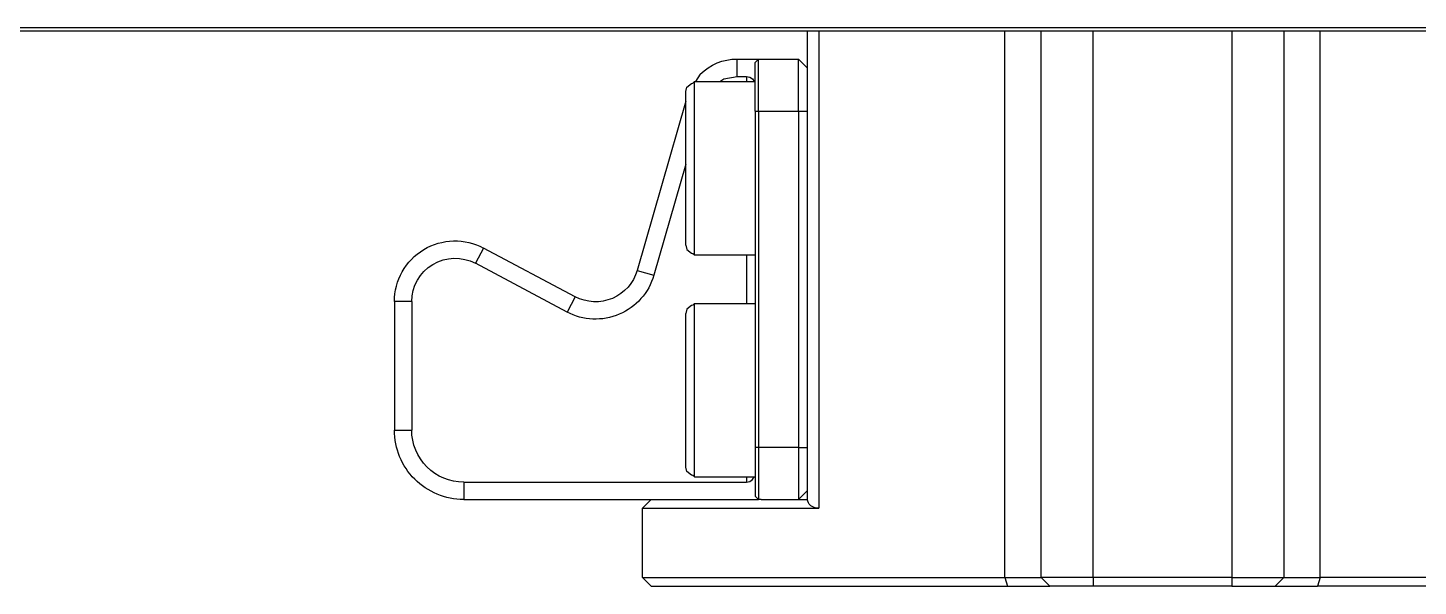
# Model space of a CAD drawing. Header units: millimetres. Extents: x -73584 to -37571, y -61249 to -50748.
# Drawn here: x -54474.7 to -54394.5, y -59307.8 to -59275.6 of the extents above; entities that cross this region are included whole.
import ezdxf

# ---------------------------------------------------------------- set-up
doc = ezdxf.new("R2010")
doc.units = ezdxf.units.MM
doc.header["$LTSCALE"] = 200
doc.layers.add('DIM', color=3, linetype='Continuous')

# ---------------------------------------------------------------- blocks, each defined once
blk = doc.blocks.new('LOW-HEAD-SOCKET-CAP-SCREW_DIN-7984_M6x10_A2-70_STAINLESS-STEEL_4__352', base_point=(567.25, -74.88))
at = {"color": 7, "linetype": 'Continuous'}
for p, q in [((570.75, -64.88), (567.25, -64.88)), ((570.838, -64.972), (570.75, -64.88)), ((570.921, -64.986), (570.838, -64.972)), ((571.183, -65.202), (570.921, -64.986)), ((571.25, -65.449), (571.183, -65.202)), ((571.25, -69.88), (571.25, -65.449)), ((571.25, -74.312), (571.25, -69.88)), ((571.183, -74.558), (570.921, -74.775)), ((571.25, -74.312), (571.183, -74.558)), ((570.75, -74.88), (567.25, -74.88)), ((570.838, -74.789), (570.75, -74.88)), ((570.75, -74.88), (570.75, -74.804)), ((570.921, -74.775), (570.838, -74.789))]:
    blk.add_line(p, q, dxfattribs=at)
at = {"color": 140, "linetype": 'Continuous'}
for p, q in [((570.75, -69.88), (570.75, -64.88)), ((570.75, -74.804), (570.75, -69.88))]:
    blk.add_line(p, q, dxfattribs=at)
blk = doc.blocks.new('LOW-HEAD-SOCKET-CAP-SCREW_DIN-7984_M6x10_A2-70_STAINLESS-STEEL__353', base_point=(567.25, -87.68))
at = {"color": 7, "linetype": 'Continuous'}
for p, q in [((570.75, -77.68), (567.25, -77.68)), ((570.75, -77.68), (570.838, -77.772)), ((570.838, -77.772), (570.921, -77.786)), ((570.921, -77.786), (571.183, -78.002)), ((571.183, -78.002), (571.25, -78.249)), ((571.25, -82.68), (571.25, -78.249)), ((571.25, -87.112), (571.25, -82.68)), ((570.921, -87.575), (571.183, -87.358)), ((571.183, -87.358), (571.25, -87.112)), ((570.75, -87.68), (567.25, -87.68)), ((570.75, -87.68), (570.838, -87.589)), ((570.75, -87.68), (570.75, -87.604)), ((570.838, -87.589), (570.921, -87.575))]:
    blk.add_line(p, q, dxfattribs=at)
at = {"color": 140, "linetype": 'Continuous'}
for p, q in [((570.75, -82.68), (570.75, -77.68)), ((570.75, -87.604), (570.75, -82.68))]:
    blk.add_line(p, q, dxfattribs=at)
blk = doc.blocks.new('23-D0469-A_CLAMP-HOOK_Absen-M2_9__354', base_point=(564.25, -88.98))
at = {"color": 7, "linetype": 'Continuous'}
for p, q in [((564.25, -64.08), (564.75, -63.58)), ((567.05, -63.58), (564.75, -63.58)), ((564.75, -66.58), (564.75, -63.58)), ((567.05, -66.58), (567.05, -63.58)), ((567.05, -63.58), (567.25, -63.78)), ((568.291, -63.58), (567.05, -63.58)), ((567.25, -66.58), (567.25, -63.78)), ((567.396, -64.727), (567.294, -64.88)), ((567.559, -64.618), (567.396, -64.727)), ((567.75, -64.58), (567.559, -64.618)), ((568.291, -64.58), (567.75, -64.58)), ((569.056, -64.732), (568.291, -64.58)), ((569.278, -64.88), (569.056, -64.732)), ((570.412, -64.459), (570.694, -64.88)), ((571.25, -66.016), (574.047, -75.769)), ((564.75, -66.58), (564.75, -85.98)), ((567.05, -66.58), (567.05, -85.98)), ((567.25, -66.58), (567.25, -85.98)), ((571.25, -69.644), (573.086, -76.045)), ((577.624, -77.288), (582.907, -74.479)), ((578.093, -78.171), (583.376, -75.361)), ((587.05, -77.569), (587.05, -84.98)), ((588.05, -77.569), (588.05, -84.98)), ((564.75, -85.98), (564.75, -88.98)), ((567.05, -85.98), (567.05, -88.98)), ((567.25, -85.98), (567.25, -88.78)), ((567.396, -87.834), (567.294, -87.68)), ((567.559, -87.942), (567.396, -87.834)), ((567.75, -87.98), (567.559, -87.942)), ((584.05, -87.98), (567.75, -87.98)), ((564.25, -88.48), (564.75, -88.98)), ((566.892, -88.98), (567.05, -88.98)), ((567.25, -88.78), (567.05, -88.98)), ((584.05, -88.98), (571.54, -88.98))]:
    blk.add_line(p, q, dxfattribs=at)
at = {"color": 140, "linetype": 'Continuous'}
for p, q in [((568.291, -64.58), (568.291, -63.58)), ((567.75, -64.58), (567.75, -64.88)), ((564.75, -66.58), (564.25, -66.58)), ((567.05, -66.58), (564.75, -66.58)), ((567.25, -66.58), (567.05, -66.58)), ((582.907, -74.479), (583.376, -75.361)), ((567.75, -74.88), (567.75, -77.68)), ((574.047, -75.769), (573.086, -76.045)), ((577.624, -77.288), (578.093, -78.171)), ((587.05, -77.569), (588.05, -77.569)), ((588.05, -84.98), (587.05, -84.98)), ((564.75, -85.98), (564.25, -85.98)), ((564.75, -85.98), (567.05, -85.98)), ((567.05, -85.98), (567.25, -85.98)), ((567.75, -87.68), (567.75, -87.98)), ((584.05, -87.98), (584.05, -88.98))]:
    blk.add_line(p, q, dxfattribs=at)
at = {"color": 7, "linetype": 'Continuous'}
for centre, radius, start, end in [((568.291, -66.58), 3, 45.00002, 90.00004), ((584.55, -77.569), 3.5, 360, 118), ((584.55, -77.569), 2.5, 360, 118), ((576.45, -75.08), 3.5, 196, 298), ((576.45, -75.08), 2.5, 196, 298), ((584.05, -84.98), 3, 270, 360), ((584.05, -84.98), 4, 270, 360)]:
    blk.add_arc(centre, radius, start, end, dxfattribs=at)
blk = doc.blocks.new('PH_23-CLAMP-HOOK__355', base_point=(564.25, -88.98))
for name, p in [('23-D0469-A_CLAMP-HOOK_Absen-M2_9__354', (564.25, -88.98)), ('LOW-HEAD-SOCKET-CAP-SCREW_DIN-7984_M6x10_A2-70_STAINLESS-STEEL_4__352', (567.25, -74.88)), ('LOW-HEAD-SOCKET-CAP-SCREW_DIN-7984_M6x10_A2-70_STAINLESS-STEEL__353', (567.25, -87.68))]:
    blk.add_blockref(name, p)
blk = doc.blocks.new('23-D0467-B_ROUND-CLAMP-SUPPORT_STACKING_Absen__356', base_point=(513.75, -93.98))
at = {"color": 7, "linetype": 'Continuous'}
for p, q in [((523.25, -61.98), (523.25, -88.98)), ((536.75, -61.98), (536.75, -93.48)), ((550.75, -93.48), (550.75, -61.98)), ((564.25, -61.98), (564.25, -88.98)), ((513.75, -89.48), (514.25, -88.98)), ((515.96, -88.98), (516.916, -88.98)), ((516.916, -88.98), (520.45, -88.98)), ((520.608, -88.98), (521.455, -88.98)), ((521.455, -88.98), (523.261, -88.98)), ((523.261, -88.98), (523.326, -89.18)), ((564.174, -89.18), (564.239, -88.98)), ((566.045, -88.98), (564.239, -88.98)), ((566.892, -88.98), (566.045, -88.98)), ((570.584, -88.98), (567.05, -88.98)), ((571.54, -88.98), (570.584, -88.98)), ((573.75, -89.48), (573.25, -88.98)), ((513.75, -89.48), (523.929, -89.48)), ((513.75, -89.48), (513.75, -93.48)), ((523.326, -89.18), (523.37, -89.25)), ((523.37, -89.25), (523.456, -89.339)), ((523.456, -89.339), (523.659, -89.444)), ((523.659, -89.444), (523.717, -89.459)), ((523.717, -89.459), (523.929, -89.48)), ((563.571, -89.48), (563.783, -89.459)), ((573.75, -89.48), (563.571, -89.48)), ((563.783, -89.459), (563.841, -89.444)), ((563.841, -89.444), (564.043, -89.339)), ((564.043, -89.339), (564.13, -89.25)), ((564.13, -89.25), (564.174, -89.18)), ((573.75, -93.48), (573.75, -89.48)), ((513.75, -93.48), (534.659, -93.48)), ((513.75, -93.48), (514.25, -93.98)), ((536.75, -93.48), (534.659, -93.48)), ((537.25, -93.98), (536.75, -93.48)), ((539.75, -93.48), (536.75, -93.48)), ((539.75, -93.48), (547.75, -93.48)), ((547.75, -93.48), (550.75, -93.48)), ((550.75, -93.48), (550.25, -93.98)), ((552.841, -93.48), (550.75, -93.48)), ((573.75, -93.48), (552.841, -93.48)), ((573.75, -93.48), (573.25, -93.98)), ((514.25, -93.98), (534.811, -93.98)), ((537.25, -93.98), (534.811, -93.98)), ((539.75, -93.98), (537.25, -93.98)), ((539.75, -93.98), (547.75, -93.98)), ((547.75, -93.98), (550.25, -93.98)), ((552.689, -93.98), (550.25, -93.98)), ((573.25, -93.98), (552.689, -93.98))]:
    blk.add_line(p, q, dxfattribs=at)
at = {"color": 140, "linetype": 'Continuous'}
for p, q in [((523.929, -61.98), (523.929, -89.48)), ((534.659, -93.48), (534.659, -61.98)), ((539.75, -61.98), (539.75, -93.48)), ((547.75, -93.48), (547.75, -61.98)), ((552.841, -93.48), (552.841, -61.98)), ((563.571, -61.98), (563.571, -89.48)), ((534.659, -93.48), (534.811, -93.98)), ((539.75, -93.48), (539.75, -93.98)), ((547.75, -93.48), (547.75, -93.98)), ((552.841, -93.48), (552.689, -93.98))]:
    blk.add_line(p, q, dxfattribs=at)
blk = doc.blocks.new('23-A0232-B_ROUND-CONNECT-COMPONENTS_BASESTAND_Absen-M2_9__357', base_point=(499.45, -93.98))
for name, p in [('23-D0467-B_ROUND-CLAMP-SUPPORT_STACKING_Absen__356', (513.75, -93.98)), ('PH_23-CLAMP-HOOK__355', (564.25, -88.98))]:
    blk.add_blockref(name, p)
blk = doc.blocks.new('23-D1020-B_EXTRUSION-MAIN-BODY_BASESTAND-0_5m_Absen-PL__363', base_point=(418.75, -61.98))
at = {"color": 7, "linetype": 'Continuous'}
for p, q in [((434.174, -61.98), (873.608, -61.98)), ((434.257, -61.78), (873.608, -61.78))]:
    blk.add_line(p, q, dxfattribs=at)
blk = doc.blocks.new('Top1', base_point=(668.75, -75.52))
for name, p in [('23-D1020-B_EXTRUSION-MAIN-BODY_BASESTAND-0_5m_Absen-PL__363', (418.75, -61.98)), ('23-A0232-B_ROUND-CONNECT-COMPONENTS_BASESTAND_Absen-M2_9__357', (499.45, -93.98))]:
    blk.add_blockref(name, p)
blk = doc.blocks.new('*U1115')
at = {"xscale": -1, "rotation": 359.9999999999976}
blk.add_blockref('Top1', (0, -53.713), dxfattribs=at)
blk = doc.blocks.new('*U1116')
at = {"layer": 'DIM', "color": 0, "linetype": 'ByBlock', "lineweight": -2, "transparency": 16777216}
blk.add_blockref('*U1115', (0, 0), dxfattribs=at)

msp = doc.modelspace()

# ---------------------------------------------------------------- block references
at = {"layer": 'DIM', "color": 0}
msp.add_blockref('*U1116', (-54534.278, -59235.614), dxfattribs=at)

doc.saveas('drawing.dxf')
